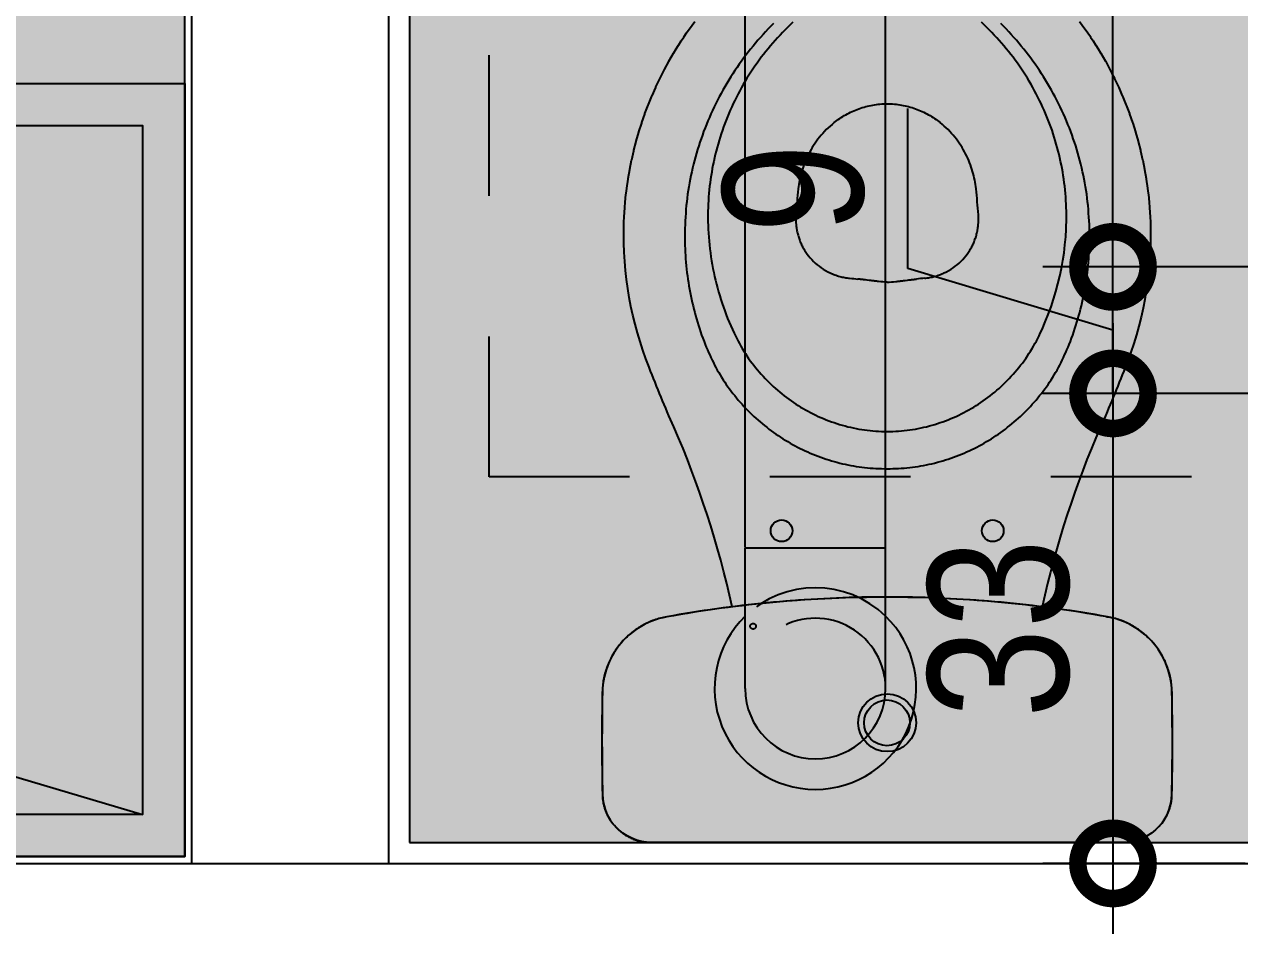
# Model space of a CAD drawing. Header units: metres. Extents: x -41 to 570, y -54 to 184.
# Drawn here: x -32.731 to -31.866, y -3.18 to -2.533 of the extents above; entities that cross this region are included whole.
import ezdxf

# ---------------------------------------------------------------- set-up
doc = ezdxf.new("R2010")
doc.units = ezdxf.units.M
for name, pattern in [('DASHEDX2', [1.5, 1, -0.5]), ('PUC$0$DASHEDX2', [1.5, 1, -0.5]), ('PUC$0$HIDDEN2', [0.1875, 0.125, -0.0625])]:
    doc.linetypes.add(name, pattern=pattern)
for name, color, linetype in [('1', 232, 'DASHEDX2'), ('ARQ-DIM', 2, 'Continuous'), ('PUC$0$ARQ-ALV ACAB', 4, 'Continuous'), ('PUC$0$ARQ-ALV OSSO', 5, 'Continuous'), ('PUC$0$ARQ-ENCH', 1, 'Continuous'), ('PUC$0$ARQ-HID', 7, 'Continuous'), ('PUC$0$ARQ-MOB', 7, 'Continuous'), ('PUC$0$ARQ-PRJ', 7, 'PUC$0$DASHEDX2')]:
    doc.layers.add(name, color=color, linetype=linetype)
doc.layers.add('PUC$0$ARQ-FORRO', color=9, linetype='Continuous', lineweight=5)
doc.styles.add('Adesa', font='ARIALN.TTF')
doc.dimstyles.new('ADESA 1-0050', dxfattribs={"dimtxt": 0.1, "dimasz": 0.1, "dimexe": 0.05, "dimexo": 0.05, "dimgap": 0.03, "dimtad": 1, "dimdec": 1, "dimlfac": 100, "dimzin": 12, "dimtxsty": 'Adesa', "dimblk": 'DOTSMALL', "dimcen": 1, "dimdle": 0.05, "dimclrd": 1, "dimclre": 1, "dimclrt": 256, "dimazin": 3, "dimtm": 1e-09, "dimtfac": 1, "dimtdec": 1, "dimtmove": 1, "dimatfit": 0, "dimldrblk": 'DOTSMALL', "dimfxl": 0.8, "dimtvp": 2, "dimtolj": 1, "dimtzin": 0, "dimarcsym": 0})

# ---------------------------------------------------------------- blocks, each defined once
blk = doc.blocks.new('PUC$0$ARQ-HID-BACIA CX')
blk.add_line((-0.00007, -0.175), (-0.00007, 0.175))
for points in [[(-0.01372, -0.19568), (-0.01423, -0.19605), (-0.01474, -0.19641), (-0.01526, -0.19677), (-0.01578, -0.19712), (-0.01631, -0.19746), (-0.01684, -0.19778), (-0.01739, -0.1981), (-0.01793, -0.19841), (-0.01849, -0.1987), (-0.01904, -0.19899), (-0.01961, -0.19927), (-0.02018, -0.19954), (-0.02075, -0.19979), (-0.02133, -0.20004), (-0.02191, -0.20027), (-0.02249, -0.2005), (-0.02308, -0.20072), (-0.02368, -0.20092), (-0.02427, -0.20111), (-0.02487, -0.2013), (-0.02548, -0.20147), (-0.02608, -0.20163), (-0.02669, -0.20178), (-0.02731, -0.20192), (-0.02792, -0.20205), (-0.02854, -0.20217), (-0.02916, -0.20227), (-0.02978, -0.20237), (-0.0304, -0.20246), (-0.03102, -0.20253), (-0.03165, -0.20259), (-0.03227, -0.20264), (-0.0329, -0.20268), (-0.03353, -0.2027), (-0.03415, -0.20273, -0.00878), (-0.10679, -0.20277), (-0.10794, -0.20271), (-0.10908, -0.20264), (-0.11022, -0.20256), (-0.11136, -0.20247), (-0.11249, -0.20236), (-0.11363, -0.20223), (-0.11476, -0.20207), (-0.11588, -0.20188), (-0.11701, -0.20166), (-0.11812, -0.20142), (-0.11924, -0.20116), (-0.12034, -0.20086), (-0.12144, -0.20055), (-0.12254, -0.20021), (-0.12362, -0.19986), (-0.1247, -0.19948), (-0.12577, -0.19908), (-0.12684, -0.19866), (-0.12789, -0.19822), (-0.12893, -0.19776), (-0.12997, -0.19727), (-0.13099, -0.19677), (-0.13201, -0.19624), (-0.13301, -0.19569), (-0.134, -0.19512), (-0.13498, -0.19453), (-0.13595, -0.19392), (-0.1369, -0.19329), (-0.13784, -0.19264), (-0.13877, -0.19197), (-0.13969, -0.19129), (-0.14058, -0.19058), (-0.14147, -0.18986), (-0.14234, -0.18912), (-0.14319, -0.18836), (-0.14403, -0.18758), (-0.14485, -0.18679), (-0.14566, -0.18598), (-0.14645, -0.18515), (-0.14722, -0.18431), (-0.14798, -0.18345), (-0.14872, -0.18257), (-0.14943, -0.18168), (-0.15013, -0.18078), (-0.15082, -0.17986), (-0.15148, -0.17893), (-0.15212, -0.17799), (-0.15275, -0.17703), (-0.15335, -0.17606), (-0.15393, -0.17508), (-0.1545, -0.17408), (-0.15504, -0.17308), (-0.15556, -0.17206), (-0.15607, -0.17103), (-0.15655, -0.17), (-0.15702, -0.16895), (-0.15746, -0.1679), (-0.15788, -0.16683), (-0.15827, -0.16576), (-0.15863, -0.16468), (-0.15897, -0.16359), (-0.15928, -0.16249), (-0.15957, -0.16138), (-0.15985, -0.16027), (-0.16011, -0.15916), (-0.16036, -0.15805), (-0.16061, -0.15693), (-0.16138, -0.15249), (-0.16215, -0.14805), (-0.1629, -0.1436), (-0.16363, -0.13915), (-0.16433, -0.1347), (-0.165, -0.13024), (-0.16565, -0.12578), (-0.16628, -0.12132), (-0.16689, -0.11685), (-0.16747, -0.11238), (-0.16803, -0.10791), (-0.16857, -0.10344), (-0.16909, -0.09896), (-0.16958, -0.09448), (-0.17005, -0.09), (-0.1705, -0.08551), (-0.17092, -0.08102), (-0.17132, -0.07653), (-0.1717, -0.07204), (-0.17206, -0.06755), (-0.17239, -0.06305), (-0.1727, -0.05856), (-0.17299, -0.05406), (-0.17325, -0.04956), (-0.17349, -0.04506), (-0.17371, -0.04055), (-0.17391, -0.03605), (-0.17408, -0.03155), (-0.17423, -0.02704), (-0.17436, -0.02254), (-0.17446, -0.01803), (-0.17453, -0.01352), (-0.17458, -0.00901), (-0.17462, -0.00451), (-0.17464, 0), (-0.17462, 0.00451), (-0.17458, 0.00901), (-0.17453, 0.01352), (-0.17446, 0.01803), (-0.17436, 0.02254), (-0.17423, 0.02704), (-0.17408, 0.03155), (-0.17391, 0.03605), (-0.17371, 0.04055), (-0.17349, 0.04506), (-0.17325, 0.04956), (-0.17299, 0.05406), (-0.1727, 0.05856), (-0.17239, 0.06305), (-0.17206, 0.06755), (-0.1717, 0.07204), (-0.17132, 0.07653), (-0.17092, 0.08102), (-0.1705, 0.08551), (-0.17005, 0.09), (-0.16958, 0.09448), (-0.16909, 0.09896), (-0.16857, 0.10344), (-0.16803, 0.10791), (-0.16747, 0.11238), (-0.16689, 0.11685), (-0.16628, 0.12132), (-0.16565, 0.12578), (-0.165, 0.13024), (-0.16433, 0.1347), (-0.16363, 0.13915), (-0.1629, 0.1436), (-0.16215, 0.14805), (-0.16138, 0.15249), (-0.16061, 0.15693), (-0.16036, 0.15805), (-0.16011, 0.15916), (-0.15985, 0.16027), (-0.15957, 0.16138), (-0.15928, 0.16249), (-0.15897, 0.16359), (-0.15863, 0.16468), (-0.15827, 0.16576), (-0.15788, 0.16683), (-0.15746, 0.1679), (-0.15702, 0.16895), (-0.15655, 0.17), (-0.15607, 0.17103), (-0.15556, 0.17206), (-0.15504, 0.17308), (-0.1545, 0.17408), (-0.15393, 0.17508), (-0.15335, 0.17606), (-0.15275, 0.17703), (-0.15212, 0.17799), (-0.15148, 0.17893), (-0.15082, 0.17986), (-0.15013, 0.18078), (-0.14943, 0.18168), (-0.14872, 0.18257), (-0.14798, 0.18345), (-0.14722, 0.18431), (-0.14645, 0.18515), (-0.14566, 0.18598), (-0.14485, 0.18679), (-0.14403, 0.18758), (-0.14319, 0.18836), (-0.14234, 0.18912), (-0.14147, 0.18986), (-0.14058, 0.19058), (-0.13969, 0.19129), (-0.13877, 0.19197), (-0.13784, 0.19264), (-0.1369, 0.19329), (-0.13595, 0.19392), (-0.13498, 0.19453), (-0.134, 0.19512), (-0.13301, 0.19569), (-0.13201, 0.19624), (-0.13099, 0.19677), (-0.12997, 0.19727), (-0.12893, 0.19776), (-0.12789, 0.19822), (-0.12684, 0.19866), (-0.12577, 0.19908), (-0.1247, 0.19948), (-0.12362, 0.19986), (-0.12254, 0.20021), (-0.12144, 0.20055), (-0.12034, 0.20086), (-0.11924, 0.20116), (-0.11812, 0.20142), (-0.11701, 0.20166), (-0.11588, 0.20188), (-0.11476, 0.20207), (-0.11363, 0.20223), (-0.11249, 0.20236), (-0.11136, 0.20247), (-0.11022, 0.20256), (-0.10908, 0.20264), (-0.10794, 0.20271), (-0.10679, 0.20277, -0.00878), (-0.03415, 0.20273), (-0.03353, 0.2027), (-0.0329, 0.20268), (-0.03227, 0.20264), (-0.03165, 0.20259), (-0.03102, 0.20253), (-0.0304, 0.20246), (-0.02978, 0.20237), (-0.02916, 0.20227), (-0.02854, 0.20217), (-0.02792, 0.20205), (-0.02731, 0.20192), (-0.02669, 0.20178), (-0.02608, 0.20163), (-0.02548, 0.20147), (-0.02487, 0.2013), (-0.02427, 0.20111), (-0.02368, 0.20092), (-0.02308, 0.20072), (-0.02249, 0.2005), (-0.02191, 0.20027), (-0.02133, 0.20004), (-0.02075, 0.19979), (-0.02018, 0.19954), (-0.01961, 0.19927), (-0.01904, 0.19899), (-0.01849, 0.1987), (-0.01793, 0.19841), (-0.01739, 0.1981), (-0.01684, 0.19778), (-0.01631, 0.19746), (-0.01578, 0.19712), (-0.01526, 0.19677), (-0.01474, 0.19641), (-0.01423, 0.19605), (-0.01372, 0.19568)], [(-0.01308, 0.195, 0.018828), (-0.0135, 0.19544)], [(-0.01328, -0.19509), (-0.01328, -0.1951), (-0.01328, -0.1951), (-0.01327, -0.19509), (-0.01324, -0.19506), (-0.01322, -0.19504), (-0.01316, -0.19498), (-0.01311, -0.19493), (-0.01299, -0.19482), (-0.01286, -0.1947), (-0.01279, -0.19463), (-0.01264, -0.19449), (-0.01247, -0.19434), (-0.01155, -0.19352, 0.212488), (-0.00007, -0.16772), (-0.00007, 0.16772, 0.212488), (-0.01155, 0.19352), (-0.01247, 0.19434), (-0.01264, 0.19449), (-0.01279, 0.19463), (-0.01286, 0.1947), (-0.01299, 0.19482), (-0.01311, 0.19493), (-0.01316, 0.19498), (-0.01322, 0.19504), (-0.01324, 0.19506), (-0.01327, 0.19509), (-0.01328, 0.1951), (-0.01328, 0.1951)], [(-0.01231, 0.1942, 0.002919), (-0.01155, 0.19353)], [(-0.16765, 0.1104), (-0.16776, 0.11042), (-0.17602, 0.11228), (-0.1842, 0.11422), (-0.19248, 0.1163), (-0.2008, 0.11849), (-0.20903, 0.12077), (-0.21715, 0.12313), (-0.22532, 0.12562), (-0.23351, 0.12822), (-0.24148, 0.13086), (-0.24931, 0.13356), (-0.25707, 0.13635), (-0.26479, 0.13922), (-0.27251, 0.14221), (-0.28026, 0.14532), (-0.28804, 0.14857), (-0.29584, 0.15194, 0.011149), (-0.33812, 0.16943), (-0.34416, 0.17175), (-0.35027, 0.17392), (-0.35642, 0.17593), (-0.36262, 0.17778), (-0.36886, 0.17948), (-0.37514, 0.18101), (-0.38146, 0.18239), (-0.38782, 0.1836), (-0.3942, 0.18465), (-0.40061, 0.18554), (-0.40704, 0.18627), (-0.4135, 0.18683), (-0.41997, 0.18723), (-0.42645, 0.18746), (-0.43294, 0.18753), (-0.43806, 0.18747), (-0.43843, 0.18746), (-0.44165, 0.18736), (-0.44488, 0.18723), (-0.44526, 0.18721), (-0.4517, 0.1868), (-0.45207, 0.18677), (-0.45528, 0.1865), (-0.4585, 0.18619), (-0.45888, 0.18615), (-0.46528, 0.1854), (-0.46566, 0.18535), (-0.47204, 0.18442), (-0.47243, 0.18436), (-0.47878, 0.18326), (-0.47915, 0.18319), (-0.48548, 0.18191), (-0.48586, 0.18183), (-0.49214, 0.18039), (-0.49251, 0.1803), (-0.49875, 0.17869), (-0.49913, 0.17858), (-0.50533, 0.1768), (-0.5057, 0.17669), (-0.51184, 0.17475), (-0.51221, 0.17462), (-0.5183, 0.17251), (-0.51866, 0.17238), (-0.5247, 0.1701), (-0.52506, 0.16996), (-0.53103, 0.16752), (-0.53138, 0.16737), (-0.5373, 0.16477), (-0.53764, 0.16461), (-0.54348, 0.16185), (-0.54381, 0.16169), (-0.54671, 0.16024), (-0.54959, 0.15876), (-0.54991, 0.15859), (-0.55561, 0.15552), (-0.55592, 0.15534), (-0.55874, 0.15374), (-0.56154, 0.15211), (-0.56185, 0.15192), (-0.56462, 0.15025), (-0.56738, 0.14854), (-0.56767, 0.14835), (-0.57041, 0.1466), (-0.57312, 0.14482), (-0.57341, 0.14462), (-0.5761, 0.1428), (-0.57876, 0.14094), (-0.57904, 0.14074), (-0.58168, 0.13884), (-0.58429, 0.13691)], [(-0.58429, -0.13691), (-0.58168, -0.13884), (-0.57904, -0.14074), (-0.57876, -0.14094), (-0.5761, -0.1428), (-0.57341, -0.14462), (-0.57312, -0.14482), (-0.57041, -0.1466), (-0.56767, -0.14835), (-0.56738, -0.14854), (-0.56462, -0.15025), (-0.56185, -0.15192), (-0.56154, -0.15211), (-0.55874, -0.15374), (-0.55592, -0.15534), (-0.55561, -0.15552), (-0.54991, -0.15859), (-0.54959, -0.15876), (-0.54671, -0.16024), (-0.54381, -0.16169), (-0.54348, -0.16185), (-0.53764, -0.16461), (-0.5373, -0.16477), (-0.53138, -0.16737), (-0.53103, -0.16752), (-0.52506, -0.16996), (-0.5247, -0.1701), (-0.51866, -0.17238), (-0.5183, -0.17251), (-0.51221, -0.17462), (-0.51184, -0.17475), (-0.5057, -0.17669), (-0.50533, -0.1768), (-0.49913, -0.17858), (-0.49875, -0.17869), (-0.49251, -0.1803), (-0.49214, -0.18039), (-0.48586, -0.18183), (-0.48548, -0.18191), (-0.47915, -0.18319), (-0.47878, -0.18326), (-0.47243, -0.18436), (-0.47204, -0.18442), (-0.46566, -0.18535), (-0.46528, -0.1854), (-0.45888, -0.18615), (-0.4585, -0.18619), (-0.45528, -0.1865), (-0.45207, -0.18677), (-0.4517, -0.1868), (-0.44526, -0.18721), (-0.44488, -0.18723), (-0.44165, -0.18736), (-0.43843, -0.18746), (-0.43806, -0.18747), (-0.43155, -0.18753), (-0.42506, -0.18742), (-0.41858, -0.18716), (-0.41211, -0.18672), (-0.40566, -0.18612), (-0.39923, -0.18536), (-0.39282, -0.18444), (-0.38645, -0.18335), (-0.3801, -0.18211), (-0.37379, -0.1807), (-0.36751, -0.17913), (-0.36128, -0.1774), (-0.35509, -0.17551), (-0.34895, -0.17347), (-0.34286, -0.17126), (-0.33812, -0.16942, 0.011149), (-0.29584, -0.15194), (-0.28804, -0.14857), (-0.28026, -0.14532), (-0.27251, -0.14221), (-0.26479, -0.13922), (-0.25707, -0.13635), (-0.24931, -0.13356), (-0.24148, -0.13086), (-0.23351, -0.12822), (-0.22532, -0.12562), (-0.21715, -0.12313), (-0.20903, -0.12077), (-0.2008, -0.11849), (-0.19248, -0.1163), (-0.1842, -0.11422), (-0.17602, -0.11228), (-0.16776, -0.11042), (-0.16765, -0.1104)], [(-0.5122, 0.03777), (-0.51097, 0.03926), (-0.50976, 0.04065), (-0.50852, 0.042), (-0.50724, 0.04331), (-0.50593, 0.04458), (-0.50459, 0.04581), (-0.50323, 0.047), (-0.50184, 0.04815), (-0.50042, 0.04926), (-0.49898, 0.05033), (-0.49753, 0.05135), (-0.49605, 0.05233), (-0.49455, 0.05328), (-0.49304, 0.05417), (-0.49152, 0.05503), (-0.48999, 0.05584), (-0.48844, 0.05661), (-0.48689, 0.05734), (-0.48534, 0.05802), (-0.48377, 0.05866), (-0.48221, 0.05926), (-0.48064, 0.05982), (-0.47908, 0.06034), (-0.47751, 0.06082), (-0.47595, 0.06126), (-0.47439, 0.06166), (-0.47283, 0.06202), (-0.47128, 0.06234), (-0.46974, 0.06262), (-0.4682, 0.06287), (-0.46667, 0.06309), (-0.46513, 0.06327, -0.008966), (-0.44664, 0.06489, -0.016113), (-0.44358, 0.06501), (-0.4426, 0.065), (-0.44175, 0.06498), (-0.44091, 0.06494), (-0.44008, 0.06488), (-0.43925, 0.06481), (-0.43843, 0.06472), (-0.43762, 0.06461), (-0.43681, 0.06449), (-0.43601, 0.06436), (-0.43521, 0.06421), (-0.43441, 0.06404), (-0.43363, 0.06386), (-0.43284, 0.06367), (-0.43207, 0.06346), (-0.43129, 0.06323), (-0.43052, 0.063), (-0.42976, 0.06274), (-0.429, 0.06247), (-0.42824, 0.06219), (-0.42749, 0.06189), (-0.42674, 0.06157), (-0.426, 0.06124), (-0.42525, 0.0609), (-0.42452, 0.06054), (-0.42378, 0.06016), (-0.42305, 0.05976), (-0.42232, 0.05935), (-0.42159, 0.05892), (-0.42087, 0.05847), (-0.42015, 0.058), (-0.41943, 0.05751), (-0.4187, 0.057), (-0.41736, 0.05598), (-0.41604, 0.0549), (-0.41475, 0.05374), (-0.4135, 0.05252), (-0.41228, 0.05123), (-0.41111, 0.04987), (-0.40999, 0.04845), (-0.40892, 0.04698), (-0.40791, 0.04545), (-0.40696, 0.04387), (-0.40608, 0.04225), (-0.40527, 0.04059), (-0.40489, 0.03975), (-0.40453, 0.0389), (-0.40419, 0.03804), (-0.40387, 0.03718), (-0.40357, 0.03631), (-0.40328, 0.03544), (-0.40302, 0.03457), (-0.40277, 0.0337), (-0.40254, 0.03282), (-0.40234, 0.03195), (-0.40215, 0.03107), (-0.40198, 0.0302), (-0.40183, 0.02933), (-0.4017, 0.02846), (-0.40159, 0.0276), (-0.40149, 0.02671, -0.000598), (-0.40092, 0.02094)], [(-0.39861, 0, 0.006359), (-0.39916, 0.00607), (-0.39919, 0.00636), (-0.39922, 0.00664), (-0.39928, 0.00718), (-0.39931, 0.00746), (-0.39934, 0.00773), (-0.39941, 0.00829), (-0.39944, 0.00857), (-0.3995, 0.00912), (-0.39954, 0.0094), (-0.3996, 0.00997), (-0.39964, 0.01025), (-0.39971, 0.01083), (-0.39982, 0.01169), (-0.39989, 0.01228), (-0.39997, 0.01288), (-0.40016, 0.01436), (-0.40028, 0.01536), (-0.40035, 0.01588), (-0.40041, 0.01639), (-0.40047, 0.01691), (-0.40053, 0.0174), (-0.40059, 0.01789), (-0.40065, 0.01839), (-0.4007, 0.01889), (-0.40076, 0.01939), (-0.40081, 0.0199), (-0.40087, 0.02042), (-0.40092, 0.02094)], [(-0.39861, 0, -0.006359), (-0.39916, -0.00607), (-0.39919, -0.00636), (-0.39922, -0.00664), (-0.39928, -0.00718), (-0.39931, -0.00746), (-0.39934, -0.00773), (-0.39941, -0.00829), (-0.39944, -0.00857), (-0.3995, -0.00912), (-0.39954, -0.0094), (-0.3996, -0.00997), (-0.39964, -0.01025), (-0.39971, -0.01083), (-0.39982, -0.01169), (-0.39989, -0.01228), (-0.39997, -0.01288), (-0.40016, -0.01436), (-0.40028, -0.01536), (-0.40035, -0.01588), (-0.40041, -0.01639), (-0.40047, -0.01691), (-0.40053, -0.0174), (-0.40059, -0.01789), (-0.40065, -0.01839), (-0.4007, -0.01889), (-0.40076, -0.01939), (-0.40081, -0.0199), (-0.40087, -0.02042), (-0.40092, -0.02094)], [(-0.40149, -0.02671, 0.000598), (-0.40092, -0.02094)], [(-0.40149, -0.02671), (-0.40159, -0.0276), (-0.4017, -0.02846), (-0.40183, -0.02933), (-0.40198, -0.0302), (-0.40215, -0.03107), (-0.40234, -0.03195), (-0.40254, -0.03282), (-0.40277, -0.0337), (-0.40302, -0.03457), (-0.40328, -0.03544), (-0.40357, -0.03631), (-0.40387, -0.03718), (-0.40419, -0.03804), (-0.40453, -0.0389), (-0.40489, -0.03975), (-0.40527, -0.04059), (-0.40608, -0.04225), (-0.40696, -0.04387), (-0.40791, -0.04545), (-0.40892, -0.04698), (-0.40999, -0.04845), (-0.41111, -0.04987), (-0.41228, -0.05123), (-0.4135, -0.05252), (-0.41475, -0.05374), (-0.41604, -0.0549), (-0.41736, -0.05598), (-0.4187, -0.057), (-0.41943, -0.05751), (-0.42015, -0.058), (-0.42087, -0.05847), (-0.42159, -0.05892), (-0.42232, -0.05935), (-0.42305, -0.05976), (-0.42378, -0.06016), (-0.42452, -0.06054), (-0.42525, -0.0609), (-0.426, -0.06124), (-0.42674, -0.06157), (-0.42749, -0.06189), (-0.42824, -0.06219), (-0.429, -0.06247), (-0.42976, -0.06274), (-0.43052, -0.063), (-0.43129, -0.06323), (-0.43207, -0.06346), (-0.43284, -0.06367), (-0.43363, -0.06386), (-0.43441, -0.06404), (-0.43521, -0.06421), (-0.43601, -0.06436), (-0.43681, -0.06449), (-0.43762, -0.06461), (-0.43843, -0.06472), (-0.43925, -0.06481), (-0.44008, -0.06488), (-0.44091, -0.06494), (-0.44175, -0.06498), (-0.4426, -0.065), (-0.44358, -0.06501, -0.016113), (-0.44664, -0.06489, -0.008966), (-0.46513, -0.06327), (-0.46667, -0.06309), (-0.4682, -0.06287), (-0.46974, -0.06262), (-0.47128, -0.06234), (-0.47283, -0.06202), (-0.47439, -0.06166), (-0.47595, -0.06126), (-0.47751, -0.06082), (-0.47908, -0.06034), (-0.48064, -0.05982), (-0.48221, -0.05926), (-0.48377, -0.05866), (-0.48534, -0.05802), (-0.48689, -0.05734), (-0.48844, -0.05661), (-0.48999, -0.05584), (-0.49152, -0.05503), (-0.49304, -0.05417), (-0.49455, -0.05328), (-0.49605, -0.05233), (-0.49753, -0.05135), (-0.49898, -0.05033), (-0.50042, -0.04926), (-0.50184, -0.04815), (-0.50323, -0.047), (-0.50459, -0.04581), (-0.50593, -0.04458), (-0.50724, -0.04331), (-0.50852, -0.042), (-0.50976, -0.04065), (-0.51097, -0.03926), (-0.5122, -0.03777)], [(-0.01361, -0.19549, 0.018828), (-0.01319, -0.19505)]]:
    blk.add_lwpolyline(points, format="xyb")
at = {"ltscale": 0.000466036}
blk.add_lwpolyline([(-0.01328, -0.1951), (-0.01334, -0.19517, -0.017665), (-0.01364, -0.19551, -0.039631), (-0.01377, -0.19562, -0.158216), (-0.03415, -0.20265, -0.008778), (-0.10679, -0.2027), (-0.10952, -0.20259), (-0.11224, -0.20234), (-0.11494, -0.20196), (-0.11763, -0.20144), (-0.12028, -0.2008), (-0.1229, -0.20002), (-0.12547, -0.19912), (-0.128, -0.19809), (-0.13048, -0.19694), (-0.13289, -0.19567), (-0.13524, -0.19428), (-0.13752, -0.19278), (-0.13972, -0.19116), (-0.14184, -0.18945), (-0.14388, -0.18763), (-0.14582, -0.18571), (-0.14766, -0.1837), (-0.14941, -0.1816), (-0.15105, -0.17942), (-0.15258, -0.17716), (-0.15399, -0.17483), (-0.1553, -0.17243), (-0.15648, -0.16997), (-0.15754, -0.16746), (-0.15848, -0.1649), (-0.15929, -0.1623), (-0.15997, -0.15966), (-0.16053, -0.15692, -0.044623), (-0.17457, 0, -0.044623), (-0.16053, 0.15692), (-0.15997, 0.15966), (-0.15929, 0.1623), (-0.15848, 0.1649), (-0.15754, 0.16746), (-0.15648, 0.16997), (-0.1553, 0.17243), (-0.15399, 0.17483), (-0.15258, 0.17716), (-0.15105, 0.17942), (-0.14941, 0.1816), (-0.14766, 0.1837), (-0.14582, 0.18571), (-0.14388, 0.18763), (-0.14184, 0.18945), (-0.13972, 0.19116), (-0.13752, 0.19278), (-0.13524, 0.19428), (-0.13289, 0.19567), (-0.13048, 0.19694), (-0.128, 0.19809), (-0.12547, 0.19912), (-0.1229, 0.20002), (-0.12028, 0.2008), (-0.11763, 0.20144), (-0.11494, 0.20196), (-0.11224, 0.20234), (-0.10952, 0.20259), (-0.10679, 0.2027, -0.008778), (-0.03416, 0.20265, -0.158216), (-0.01377, 0.19562, -0.039631), (-0.01364, 0.19551, -0.017665), (-0.01334, 0.19517), (-0.01328, 0.1951)], format="xyb", dxfattribs=at)
at = {"ltscale": 0.00311}
for points in [[(-0.10678, 0.20206), (-0.10679, 0.2027)], [(-0.10678, -0.20206), (-0.10679, -0.2027)]]:
    blk.add_lwpolyline(points, dxfattribs=at)
at = {"ltscale": 0.00156}
blk.add_lwpolyline([(-0.0131, 0.19508), (-0.01335, 0.19529)], dxfattribs=at)
for points in [[(-0.01328, 0.1951), (-0.01328, 0.19509)], [(-0.01147, 0.19363), (-0.01087, 0.19305), (-0.01027, 0.19247), (-0.00968, 0.19189), (-0.00911, 0.19128), (-0.00855, 0.19066), (-0.00801, 0.19003), (-0.00749, 0.18938), (-0.00698, 0.18872), (-0.00649, 0.18805), (-0.00601, 0.18737), (-0.00555, 0.18668), (-0.0051, 0.18597), (-0.00468, 0.18526), (-0.00427, 0.18453), (-0.00388, 0.1838), (-0.0035, 0.18305), (-0.00314, 0.1823), (-0.00281, 0.18154), (-0.00249, 0.18077), (-0.00218, 0.18), (-0.0019, 0.17921), (-0.00164, 0.17842), (-0.00139, 0.17763), (-0.00116, 0.17683), (-0.00096, 0.17602), (-0.00077, 0.17521), (-0.0006, 0.1744), (-0.00045, 0.17358), (-0.00032, 0.17275), (-0.00021, 0.17193), (-0.00012, 0.1711), (-0.00006, 0.17027), (-0.00002, 0.16944), (0.00001, 0.16861), (0.00003, 0.16778)], [(0, 0.16772), (0, -0.16772)], [(-0.58268, 0.0808), (-0.58078, 0.08273), (-0.57884, 0.08463), (-0.57687, 0.0865), (-0.57488, 0.08834), (-0.57286, 0.09016), (-0.57083, 0.09195), (-0.56876, 0.09372), (-0.56668, 0.09546), (-0.56458, 0.09717), (-0.56246, 0.09886), (-0.56031, 0.10052), (-0.55814, 0.10216), (-0.55596, 0.10377), (-0.55375, 0.10534), (-0.55152, 0.10689), (-0.54928, 0.10842), (-0.54701, 0.10991), (-0.54472, 0.11137), (-0.54242, 0.1128), (-0.5401, 0.11421), (-0.53775, 0.11558), (-0.5354, 0.11692), (-0.53302, 0.11824), (-0.53063, 0.11952), (-0.52822, 0.12077), (-0.5258, 0.122), (-0.52336, 0.12319), (-0.52091, 0.12435), (-0.51844, 0.12547), (-0.51596, 0.12657), (-0.51346, 0.12763), (-0.51095, 0.12867), (-0.50843, 0.12967), (-0.50589, 0.13064), (-0.50334, 0.13157), (-0.50078, 0.13247), (-0.49821, 0.13334), (-0.49563, 0.13418), (-0.49304, 0.13498), (-0.49043, 0.13575), (-0.48782, 0.13649), (-0.4852, 0.13719), (-0.48257, 0.13786), (-0.47993, 0.13849), (-0.47728, 0.1391), (-0.47463, 0.13967), (-0.47197, 0.14021), (-0.4693, 0.14071), (-0.46663, 0.14119), (-0.46395, 0.14162), (-0.46126, 0.14202), (-0.45857, 0.14238), (-0.45588, 0.1427), (-0.45318, 0.14297), (-0.45047, 0.14321), (-0.44777, 0.14341), (-0.44506, 0.14359), (-0.44235, 0.14375), (-0.43964, 0.14389), (-0.43693, 0.14403), (-0.43451, 0.14406), (-0.4321, 0.14408), (-0.42969, 0.14408), (-0.42728, 0.14405), (-0.42487, 0.14399), (-0.42246, 0.1439), (-0.42005, 0.14378), (-0.41764, 0.14364), (-0.41523, 0.14347), (-0.41283, 0.14327), (-0.41042, 0.14304), (-0.40803, 0.14279), (-0.40563, 0.14251), (-0.40324, 0.1422), (-0.40085, 0.14186), (-0.39846, 0.1415), (-0.39608, 0.14111), (-0.3937, 0.14069), (-0.39133, 0.14025), (-0.38897, 0.13978), (-0.38661, 0.13928), (-0.38425, 0.13876), (-0.3819, 0.13821), (-0.37956, 0.13763), (-0.37722, 0.13702), (-0.37489, 0.13639), (-0.37257, 0.13573), (-0.37026, 0.13505), (-0.36795, 0.13434), (-0.36565, 0.13361), (-0.36336, 0.13284), (-0.36109, 0.13205), (-0.35882, 0.13123), (-0.35656, 0.13038), (-0.3543, 0.12953), (-0.35246, 0.12874), (-0.35062, 0.12794), (-0.34878, 0.12713), (-0.34695, 0.12631), (-0.34512, 0.12547), (-0.34331, 0.12462), (-0.34151, 0.12374), (-0.33972, 0.12283), (-0.33794, 0.12189), (-0.33619, 0.12092), (-0.33445, 0.11992), (-0.33272, 0.11889), (-0.33102, 0.11783), (-0.32933, 0.11675), (-0.32765, 0.11564), (-0.32599, 0.11451), (-0.32435, 0.11335), (-0.32273, 0.11217), (-0.32112, 0.11097), (-0.31952, 0.10975), (-0.31795, 0.10851), (-0.31639, 0.10724), (-0.31485, 0.10595), (-0.31333, 0.10464), (-0.31183, 0.10331), (-0.31035, 0.10196), (-0.30888, 0.10058), (-0.30744, 0.09918), (-0.30602, 0.09777), (-0.30462, 0.09633), (-0.30324, 0.09487), (-0.30188, 0.09339), (-0.30055, 0.09189), (-0.29923, 0.09038), (-0.29794, 0.08884), (-0.29667, 0.08729), (-0.29542, 0.08572), (-0.29419, 0.08413), (-0.29299, 0.08252), (-0.29181, 0.08089), (-0.29065, 0.07925), (-0.28952, 0.07759), (-0.28841, 0.07592), (-0.28733, 0.07423), (-0.28627, 0.07252), (-0.28523, 0.0708), (-0.28423, 0.06907), (-0.28324, 0.06732), (-0.28228, 0.06555), (-0.28135, 0.06378), (-0.28044, 0.06199), (-0.27956, 0.06018), (-0.2787, 0.05837), (-0.27787, 0.05654), (-0.27707, 0.0547), (-0.27629, 0.05285), (-0.27554, 0.05098), (-0.27482, 0.04911), (-0.27413, 0.04723), (-0.27346, 0.04533), (-0.27282, 0.04343), (-0.27221, 0.04152), (-0.27163, 0.0396), (-0.27107, 0.03767), (-0.27054, 0.03573), (-0.27003, 0.03379), (-0.26955, 0.03184), (-0.2691, 0.02988), (-0.26868, 0.02792), (-0.26828, 0.02595), (-0.26792, 0.02398), (-0.26759, 0.02199), (-0.26729, 0.02001), (-0.26702, 0.01802), (-0.2668, 0.01603), (-0.2666, 0.01403), (-0.26644, 0.01203), (-0.2663, 0.01003), (-0.26619, 0.00802), (-0.26609, 0.00602), (-0.26601, 0.00401), (-0.26593, 0.00201), (-0.26586, 0), (-0.26593, -0.00201), (-0.26601, -0.00401), (-0.26609, -0.00602), (-0.26619, -0.00802), (-0.2663, -0.01003), (-0.26644, -0.01203), (-0.2666, -0.01403), (-0.2668, -0.01603), (-0.26702, -0.01802), (-0.26729, -0.02001), (-0.26759, -0.02199), (-0.26792, -0.02398), (-0.26828, -0.02595), (-0.26868, -0.02792), (-0.2691, -0.02988), (-0.26955, -0.03184), (-0.27003, -0.03379), (-0.27054, -0.03573), (-0.27107, -0.03767), (-0.27163, -0.0396), (-0.27221, -0.04152), (-0.27282, -0.04343), (-0.27346, -0.04533), (-0.27413, -0.04723), (-0.27482, -0.04911), (-0.27554, -0.05098), (-0.27629, -0.05285), (-0.27707, -0.0547), (-0.27787, -0.05654), (-0.2787, -0.05837), (-0.27956, -0.06018), (-0.28044, -0.06199), (-0.28135, -0.06378), (-0.28228, -0.06555), (-0.28324, -0.06732), (-0.28423, -0.06907), (-0.28523, -0.0708), (-0.28627, -0.07252), (-0.28733, -0.07423), (-0.28841, -0.07592), (-0.28952, -0.07759), (-0.29065, -0.07925), (-0.29181, -0.08089), (-0.29299, -0.08252), (-0.29419, -0.08413), (-0.29542, -0.08572), (-0.29667, -0.08729), (-0.29794, -0.08884), (-0.29923, -0.09038), (-0.30055, -0.09189), (-0.30188, -0.09339), (-0.30324, -0.09487), (-0.30462, -0.09633), (-0.30602, -0.09777), (-0.30744, -0.09918), (-0.30888, -0.10058), (-0.31035, -0.10196), (-0.31183, -0.10331), (-0.31333, -0.10464), (-0.31485, -0.10595), (-0.31639, -0.10724), (-0.31795, -0.10851), (-0.31952, -0.10975), (-0.32112, -0.11097), (-0.32273, -0.11217), (-0.32435, -0.11335), (-0.32599, -0.11451), (-0.32765, -0.11564), (-0.32933, -0.11675), (-0.33102, -0.11783), (-0.33272, -0.11889), (-0.33445, -0.11992), (-0.33619, -0.12092), (-0.33794, -0.12189), (-0.33972, -0.12283), (-0.34151, -0.12374), (-0.34331, -0.12462), (-0.34512, -0.12547), (-0.34695, -0.12631), (-0.34878, -0.12713), (-0.35062, -0.12794), (-0.35246, -0.12874), (-0.3543, -0.12953), (-0.35656, -0.13038), (-0.35882, -0.13123), (-0.36109, -0.13205), (-0.36336, -0.13284), (-0.36565, -0.13361), (-0.36795, -0.13434), (-0.37026, -0.13505), (-0.37257, -0.13573), (-0.37489, -0.13639), (-0.37722, -0.13702), (-0.37956, -0.13763), (-0.3819, -0.13821), (-0.38425, -0.13876), (-0.38661, -0.13928), (-0.38897, -0.13978), (-0.39133, -0.14025), (-0.3937, -0.14069), (-0.39608, -0.14111), (-0.39846, -0.1415), (-0.40085, -0.14186), (-0.40324, -0.1422), (-0.40563, -0.14251), (-0.40803, -0.14279), (-0.41042, -0.14304), (-0.41283, -0.14327), (-0.41523, -0.14347), (-0.41764, -0.14364), (-0.42005, -0.14378), (-0.42246, -0.1439), (-0.42487, -0.14399), (-0.42728, -0.14405), (-0.42969, -0.14408), (-0.4321, -0.14408), (-0.43451, -0.14406), (-0.43693, -0.14403), (-0.43964, -0.14389), (-0.44235, -0.14375), (-0.44506, -0.14359), (-0.44777, -0.14341), (-0.45047, -0.14321), (-0.45318, -0.14297), (-0.45588, -0.1427), (-0.45857, -0.14238), (-0.46126, -0.14202), (-0.46395, -0.14162), (-0.46663, -0.14119), (-0.4693, -0.14071), (-0.47197, -0.14021), (-0.47463, -0.13967), (-0.47728, -0.1391), (-0.47993, -0.13849), (-0.48257, -0.13786), (-0.4852, -0.13719), (-0.48782, -0.13649), (-0.49043, -0.13575), (-0.49304, -0.13498), (-0.49563, -0.13418), (-0.49821, -0.13334), (-0.50078, -0.13247), (-0.50334, -0.13157), (-0.50589, -0.13064), (-0.50843, -0.12967), (-0.51095, -0.12867), (-0.51346, -0.12763), (-0.51596, -0.12657), (-0.51844, -0.12547), (-0.52091, -0.12435), (-0.52336, -0.12319), (-0.5258, -0.122), (-0.52822, -0.12077), (-0.53063, -0.11952), (-0.53302, -0.11824), (-0.5354, -0.11692), (-0.53775, -0.11558), (-0.5401, -0.11421), (-0.54242, -0.1128), (-0.54472, -0.11137), (-0.54701, -0.10991), (-0.54928, -0.10842), (-0.55152, -0.10689), (-0.55375, -0.10534), (-0.55596, -0.10377), (-0.55814, -0.10216), (-0.56031, -0.10052), (-0.56246, -0.09886), (-0.56458, -0.09717), (-0.56668, -0.09546), (-0.56876, -0.09372), (-0.57083, -0.09195), (-0.57286, -0.09016), (-0.57488, -0.08834), (-0.57687, -0.0865), (-0.57884, -0.08463), (-0.58078, -0.08273), (-0.58268, -0.0808)], [(-0.58359, 0.06705), (-0.58182, 0.06894), (-0.58003, 0.07081), (-0.57821, 0.07265), (-0.57637, 0.07446), (-0.5745, 0.07625), (-0.57261, 0.07801), (-0.5707, 0.07975), (-0.56876, 0.08146), (-0.5668, 0.08314), (-0.56482, 0.0848), (-0.56282, 0.08642), (-0.56079, 0.08802), (-0.55875, 0.0896), (-0.55668, 0.09114), (-0.55459, 0.09265), (-0.55248, 0.09414), (-0.55035, 0.09559), (-0.5482, 0.09702), (-0.54604, 0.09841), (-0.54385, 0.09978), (-0.54165, 0.10112), (-0.53943, 0.10242), (-0.53719, 0.10369), (-0.53493, 0.10493), (-0.53266, 0.10615), (-0.53038, 0.10732), (-0.52808, 0.10847), (-0.52576, 0.10959), (-0.52343, 0.11067), (-0.52108, 0.11172), (-0.51872, 0.11274), (-0.51635, 0.11372), (-0.51397, 0.11467), (-0.51157, 0.11559), (-0.50917, 0.11648), (-0.50675, 0.11733), (-0.50432, 0.11815), (-0.50188, 0.11893), (-0.49943, 0.11968), (-0.49697, 0.1204), (-0.49451, 0.12109), (-0.49203, 0.12174), (-0.48955, 0.12235), (-0.48706, 0.12293), (-0.48456, 0.12348), (-0.48206, 0.12399), (-0.47955, 0.12447), (-0.47704, 0.12492), (-0.47452, 0.12533), (-0.472, 0.12571), (-0.46947, 0.12605), (-0.46694, 0.12636), (-0.46441, 0.12663), (-0.46187, 0.12687), (-0.45934, 0.12707), (-0.4568, 0.12725), (-0.45426, 0.12738), (-0.45172, 0.12749), (-0.44918, 0.12756), (-0.44664, 0.12759), (-0.44411, 0.12759), (-0.44157, 0.12756), (-0.43904, 0.12749), (-0.4365, 0.12739), (-0.43356, 0.12724), (-0.43075, 0.12704), (-0.42795, 0.12681), (-0.42515, 0.12654), (-0.42234, 0.12622), (-0.41954, 0.12586), (-0.41675, 0.12546), (-0.41396, 0.12502), (-0.41117, 0.12454), (-0.40838, 0.12402), (-0.40561, 0.12346), (-0.40283, 0.12285), (-0.40007, 0.12221), (-0.39731, 0.12152), (-0.39456, 0.1208), (-0.39182, 0.12003), (-0.38908, 0.11922), (-0.38636, 0.11838), (-0.38364, 0.11749), (-0.38094, 0.11656), (-0.37824, 0.1156), (-0.37556, 0.11459), (-0.37289, 0.11354), (-0.37023, 0.11246), (-0.36759, 0.11133), (-0.36496, 0.11017), (-0.36234, 0.10897), (-0.36048, 0.10807), (-0.35863, 0.10713), (-0.3568, 0.10617), (-0.35499, 0.10518), (-0.35319, 0.10416), (-0.35142, 0.10311), (-0.34966, 0.10203), (-0.34792, 0.10092), (-0.34621, 0.09978), (-0.34451, 0.09862), (-0.34284, 0.09743), (-0.34118, 0.09621), (-0.33955, 0.09496), (-0.33794, 0.09369), (-0.33635, 0.09239), (-0.33479, 0.09107), (-0.33324, 0.08972), (-0.33173, 0.08834), (-0.33023, 0.08694), (-0.32876, 0.08552), (-0.32732, 0.08408), (-0.32589, 0.08261), (-0.3245, 0.08112), (-0.32313, 0.0796), (-0.32179, 0.07807), (-0.32047, 0.07651), (-0.31918, 0.07493), (-0.31792, 0.07333), (-0.31668, 0.07172), (-0.31547, 0.07008), (-0.31429, 0.06842), (-0.31314, 0.06674), (-0.31201, 0.06505), (-0.31092, 0.06334), (-0.30985, 0.06161), (-0.30881, 0.05986), (-0.3078, 0.0581), (-0.30683, 0.05632), (-0.30588, 0.05453), (-0.30496, 0.05272), (-0.30407, 0.05089), (-0.30322, 0.04906), (-0.30239, 0.0472), (-0.3016, 0.04534), (-0.30083, 0.04346), (-0.3001, 0.04157), (-0.2994, 0.03967), (-0.29874, 0.03776), (-0.2981, 0.03583), (-0.2975, 0.0339), (-0.29693, 0.03196), (-0.2964, 0.03001), (-0.29589, 0.02805), (-0.29542, 0.02608), (-0.29499, 0.0241), (-0.29459, 0.02212), (-0.29422, 0.02013), (-0.29389, 0.01813), (-0.29359, 0.01613), (-0.29332, 0.01413), (-0.29309, 0.01212), (-0.2929, 0.0101), (-0.29274, 0.00808), (-0.29261, 0.00607), (-0.29252, 0.00404), (-0.29247, 0.00202), (-0.29245, 0), (-0.29247, -0.00202), (-0.29252, -0.00404), (-0.29261, -0.00607), (-0.29274, -0.00808), (-0.2929, -0.0101), (-0.29309, -0.01212), (-0.29332, -0.01413), (-0.29359, -0.01613), (-0.29389, -0.01813), (-0.29422, -0.02013), (-0.29459, -0.02212), (-0.29499, -0.0241), (-0.29542, -0.02608), (-0.29589, -0.02805), (-0.2964, -0.03001), (-0.29693, -0.03196), (-0.2975, -0.0339), (-0.2981, -0.03583), (-0.29874, -0.03776), (-0.2994, -0.03967), (-0.3001, -0.04157), (-0.30083, -0.04346), (-0.3016, -0.04534), (-0.30239, -0.0472), (-0.30322, -0.04906), (-0.30407, -0.05089), (-0.30496, -0.05272), (-0.30588, -0.05453), (-0.30683, -0.05632), (-0.3078, -0.0581), (-0.30881, -0.05986), (-0.30985, -0.06161), (-0.31092, -0.06334), (-0.31201, -0.06505), (-0.31314, -0.06674), (-0.31429, -0.06842), (-0.31547, -0.07008), (-0.31668, -0.07172), (-0.31792, -0.07333), (-0.31918, -0.07493), (-0.32047, -0.07651), (-0.32179, -0.07807), (-0.32313, -0.0796), (-0.3245, -0.08112), (-0.32589, -0.08261), (-0.32732, -0.08408), (-0.32876, -0.08552), (-0.33023, -0.08694), (-0.33173, -0.08834), (-0.33324, -0.08972), (-0.33479, -0.09107), (-0.33635, -0.09239), (-0.33794, -0.09369), (-0.33955, -0.09496), (-0.34118, -0.09621), (-0.34284, -0.09743), (-0.34451, -0.09862), (-0.34621, -0.09978), (-0.34792, -0.10092), (-0.34966, -0.10203), (-0.35142, -0.10311), (-0.35319, -0.10416), (-0.35499, -0.10518), (-0.3568, -0.10617), (-0.35863, -0.10713), (-0.36048, -0.10807), (-0.36234, -0.10897), (-0.36513, -0.11024), (-0.3704, -0.11253), (-0.37573, -0.11465), (-0.3811, -0.11662), (-0.38652, -0.11843), (-0.39198, -0.12008), (-0.39747, -0.12156), (-0.40299, -0.12289), (-0.40854, -0.12405), (-0.4141, -0.12505), (-0.41969, -0.12588), (-0.42529, -0.12655), (-0.43089, -0.12705), (-0.4365, -0.12739), (-0.43904, -0.12749), (-0.44157, -0.12756), (-0.44411, -0.12759), (-0.44664, -0.12759), (-0.44918, -0.12756), (-0.45172, -0.12749), (-0.45426, -0.12738), (-0.4568, -0.12725), (-0.45934, -0.12707), (-0.46187, -0.12687), (-0.46441, -0.12663), (-0.46694, -0.12636), (-0.46947, -0.12605), (-0.472, -0.12571), (-0.47452, -0.12533), (-0.47704, -0.12492), (-0.47955, -0.12447), (-0.48206, -0.12399), (-0.48456, -0.12348), (-0.48706, -0.12293), (-0.48955, -0.12235), (-0.49203, -0.12174), (-0.49451, -0.12109), (-0.49697, -0.1204), (-0.49943, -0.11968), (-0.50188, -0.11893), (-0.50432, -0.11815), (-0.50675, -0.11733), (-0.50917, -0.11648), (-0.51157, -0.11559), (-0.51397, -0.11467), (-0.51635, -0.11372), (-0.51872, -0.11274), (-0.52108, -0.11172), (-0.52343, -0.11067), (-0.52576, -0.10959), (-0.52808, -0.10847), (-0.53038, -0.10732), (-0.53266, -0.10615), (-0.53493, -0.10493), (-0.53719, -0.10369), (-0.53943, -0.10242), (-0.54165, -0.10112), (-0.54385, -0.09978), (-0.54604, -0.09841), (-0.5482, -0.09702), (-0.55035, -0.09559), (-0.55248, -0.09414), (-0.55459, -0.09265), (-0.55668, -0.09114), (-0.55875, -0.0896), (-0.56079, -0.08802), (-0.56282, -0.08642), (-0.56482, -0.0848), (-0.5668, -0.08314), (-0.56876, -0.08146), (-0.5707, -0.07975), (-0.57261, -0.07801), (-0.5745, -0.07625), (-0.57637, -0.07446), (-0.57821, -0.07265), (-0.58003, -0.07081), (-0.58182, -0.06894), (-0.58359, -0.06705)], [(-0.5122, 0.03778), (-0.51298, 0.03678), (-0.51373, 0.03579), (-0.51446, 0.03478), (-0.51517, 0.03375), (-0.51587, 0.0327), (-0.51654, 0.03164), (-0.5172, 0.03055), (-0.51784, 0.02946), (-0.51845, 0.02834), (-0.51905, 0.02721), (-0.51962, 0.02606), (-0.52017, 0.02491), (-0.52069, 0.02373), (-0.52119, 0.02255), (-0.52167, 0.02135), (-0.52211, 0.02015), (-0.52254, 0.01893), (-0.52293, 0.01771), (-0.5233, 0.01647), (-0.52365, 0.01523), (-0.52396, 0.01399), (-0.52425, 0.01274), (-0.52452, 0.01148), (-0.52475, 0.01022), (-0.52496, 0.00895), (-0.52514, 0.00769), (-0.52529, 0.00642), (-0.52541, 0.00515), (-0.52551, 0.00387), (-0.52558, 0.0026), (-0.52562, 0.00132), (-0.52564, 0), (-0.52562, -0.00132), (-0.52558, -0.0026), (-0.52551, -0.00387), (-0.52541, -0.00515), (-0.52529, -0.00642), (-0.52514, -0.00769), (-0.52496, -0.00895), (-0.52475, -0.01022), (-0.52452, -0.01148), (-0.52425, -0.01274), (-0.52396, -0.01399), (-0.52365, -0.01523), (-0.5233, -0.01647), (-0.52293, -0.01771), (-0.52254, -0.01893), (-0.52211, -0.02015), (-0.52167, -0.02135), (-0.52119, -0.02255), (-0.52069, -0.02373), (-0.52017, -0.02491), (-0.51962, -0.02606), (-0.51905, -0.02721), (-0.51845, -0.02834), (-0.51784, -0.02946), (-0.5172, -0.03055), (-0.51654, -0.03164), (-0.51587, -0.0327), (-0.51517, -0.03375), (-0.51446, -0.03478), (-0.51373, -0.03579), (-0.51298, -0.03678), (-0.5122, -0.03778)], [(-0.01146, -0.19362), (-0.01162, -0.19376), (-0.0117, -0.19383), (-0.01186, -0.19397), (-0.01234, -0.19439), (-0.01264, -0.19465), (-0.01284, -0.19483), (-0.0129, -0.19489), (-0.01296, -0.19494), (-0.01301, -0.19499), (-0.01305, -0.19503), (-0.0131, -0.19507)]]:
    blk.add_lwpolyline(points)
at = {"ltscale": 0.00179}
for points in [[(-0.00045, 0.16772), (-0.00008, 0.16772)], [(-0.00045, -0.16772), (-0.00008, -0.16772)]]:
    blk.add_lwpolyline(points, dxfattribs=at)
for points in [[(-0.21411, 0.07516, 1), (-0.22955, 0.07516, 1)], [(-0.06465, 0, 1), (-0.10584, 0, 1)], [(-0.06888, 0.00014, 1), (-0.10143, 0.00014, 1)], [(-0.21411, -0.07516, 1), (-0.22955, -0.07516, 1)]]:
    blk.add_lwpolyline(points, format="xyb", close=True)
at = {"ltscale": 0.0005513}
blk.add_lwpolyline([(-0.39861, 0), (-0.3985, 0)], dxfattribs=at)
at = {"ltscale": 0.003392}
blk.add_lwpolyline([(-0.15984, -0.15679), (-0.16053, -0.15692)], dxfattribs=at)
at = {"ltscale": 0.002755}
blk.add_lwpolyline([(-0.03417, -0.20208), (-0.03415, -0.20265)], dxfattribs=at)
blk = doc.blocks.new('PUC$0$planta tipo 5 puc')
at = {"layer": 'PUC$0$ARQ-FORRO'}
h = blk.add_hatch(color=256, dxfattribs=at)
h.dxf.hatch_style = 1
h.paths.add_polyline_path([(-29.08512, -3.11501), (-29.78106, -3.11501), (-29.78106, -2.68996), (-30.63668, -2.68996), (-30.63669, -1.03499), (-29.08512, -1.03499)])
at = {"layer": 'PUC$0$ARQ-ALV ACAB'}
for points in [[(-28.92512, -3.12501), (-28.92512, -1.02501), (-28.87512, -1.02501), (-28.87512, -0.87501), (-29.07512, -0.87499)], [(-29.08512, -1.03501), (-29.08512, -3.11501)]]:
    blk.add_lwpolyline(points, dxfattribs=at)
at = {"layer": 'PUC$0$ARQ-ALV ACAB', "elevation": 0}
for points in [[(-29.08512, -3.11501), (-29.78106, -3.11501)], [(-25.17662, -3.12501), (-28.92512, -3.12501)]]:
    blk.add_lwpolyline(points, dxfattribs=at)
at = {"layer": 'PUC$0$ARQ-ALV OSSO'}
for points in [[(-28.93012, -3.13001), (-28.93012, -1.02001), (-28.88012, -1.02001), (-28.88012, -0.88001), (-29.07012, -0.87999)], [(-29.07012, -1.02001), (-29.07012, -3.13001)]]:
    blk.add_lwpolyline(points, dxfattribs=at)
at = {"layer": 'PUC$0$ARQ-ALV OSSO', "elevation": 0}
blk.add_lwpolyline([(-25.17168, -3.13001), (-30.44168, -3.13001)], dxfattribs=at)
at = {"layer": 'PUC$0$ARQ-FORRO'}
blk.add_lwpolyline([(-29.08512, -3.11501), (-29.78106, -3.11501), (-29.78106, -2.68996), (-30.63668, -2.68996), (-30.63669, -1.03499), (-29.08512, -1.03499)], close=True, dxfattribs=at)
at = {"layer": 'PUC$0$ARQ-HID', "lineweight": -2, "rotation": 270}
blk.add_blockref('PUC$0$ARQ-HID-BACIA CX', (-29.42512, -3.11508, 0), dxfattribs=at)
blk = doc.blocks.new('*U3411')
at = {"flags": 128}
for points in [[(1.71, 0), (1.71, 0.55), (0, 0.55), (0, 0)], [(1.68, 0.03), (1.68, 0.52), (0.03, 0.52), (0.03, 0.03)]]:
    blk.add_lwpolyline(points, close=True, dxfattribs=at)
blk.add_lwpolyline([(1.68, 0.52), (0.03, 0.03)], dxfattribs=at)
blk = doc.blocks.new('PUC$0$layout puc 5')
at = {"layer": 'PUC$0$ARQ-MOB', "xscale": -1, "rotation": 180}
blk.add_blockref('*U3411', (-3.74843, 5.7102, 0), dxfattribs=at)
blk = doc.blocks.new('PUC$0$pl forro 5')
at = {"layer": 'PUC$0$ARQ-FORRO'}
h = blk.add_hatch(color=256, dxfattribs=at)
h.dxf.hatch_style = 1
h.paths.add_polyline_path([(10.65, 3.41501), (6.90156, 3.41501), (6.90156, 1.31502), (10.81013, 1.31516), (10.81, 2.81538), (10.64997, 2.81456)])
at = {"layer": 'PUC$0$ARQ-FORRO', "elevation": 0.00001}
blk.add_lwpolyline([(10.65, 3.41501), (6.90156, 3.41501), (6.90156, 1.31502), (10.81013, 1.31516), (10.81, 2.81538), (10.64997, 2.81456)], close=True, dxfattribs=at)
blk = doc.blocks.new('PUC$0$E3')
for p, q in [((302.21545, -376.06931), (302.31545, -376.06931)), ((302.31545, -376.16931), (302.31545, -376.06931)), ((302.21545, -376.16931), (302.31545, -376.16931))]:
    blk.add_line(p, q)
at = {"linetype": 'PUC$0$HIDDEN2', "ltscale": 0.1}
blk.add_circle((302.25981, -376.07496), 0.00202, dxfattribs=at)
for radius, start, end in [(0.07178, 44.15719, 315.84978), (0.05, 90, 270)]:
    blk.add_arc((302.21545, -376.11931), radius, start, end)
blk.add_arc((302.21545, -376.11931), 0.05, 270, 90, dxfattribs=at)
at = {"linetype": 'PUC$0$HIDDEN2', "ltscale": 0.2}
blk.add_arc((302.21545, -376.11931), 0.07178, 315.84978, 44.15719, dxfattribs=at)
blk = doc.blocks.new('PUC$0$A$Cc99f4df2')
at = {"layer": 'PUC$0$ARQ-PRJ', "ltscale": 50}
for p, q in [((-4.40749, 1.88039), (-4.4075, 0.18235, 0)), ((-4.30749, 1.87994), (-4.3075, 0.18235, 0))]:
    blk.add_line(p, q, dxfattribs=at)
at = {"layer": 'PUC$0$ARQ-PRJ', "ltscale": 0.5, "rotation": 269.9999999999999}
blk.add_blockref('PUC$0$E3', (371.76182, 304.19584), dxfattribs=at)
blk = doc.blocks.new('PUC')
at = {"layer": 'PUC$0$ARQ-ENCH'}
blk.add_blockref('PUC$0$A$Cc99f4df2', (36.52512, 1.02522, -0.00001), dxfattribs=at)
at = {"layer": 'PUC$0$ARQ-FORRO'}
blk.add_blockref('PUC$0$pl forro 5', (25.71499, -0.28994, -0.00002), dxfattribs=at)
at = {"layer": 'PUC$0$ARQ-HID', "xscale": -1, "rotation": 180}
blk.add_blockref('PUC$0$planta tipo 5 puc', (61.54167, 0.00007, -0.00001), dxfattribs=at)
at = {"layer": 'PUC$0$ARQ-MOB', "color": 6}
blk.add_blockref('PUC$0$layout puc 5', (36.36499, -2.58511, -0.00001), dxfattribs=at)
blk = doc.blocks.new('_DotSmall')
at = {"color": 0, "linetype": 'ByBlock', "const_width": 0.5}
blk.add_lwpolyline([(-0.0625, 0, 1), (0.0625, 0, 1)], format="xyb", close=True, dxfattribs=at)
blk = doc.blocks.new('*D1465')
at = {"layer": 'ARQ-DIM', "color": 1, "lineweight": -2, "transparency": 16777216}
for p, q in [((-31.95582, -2.74558), (-31.95582, -3.18001)), ((-31.77174, -2.79558), (-32.00582, -2.79558)), ((-31.86174, -3.13001), (-32.00582, -3.13001))]:
    blk.add_line(p, q, dxfattribs=at)
at = {"layer": 'Defpoints', "color": 0, "transparency": 16777216}
for p in [(-31.72174, -2.79558), (-31.95582, -3.13001), (-31.81174, -3.13001)]:
    blk.add_point(p, dxfattribs=at)
at = {"layer": 'ARQ-DIM', "color": 1, "lineweight": -2, "transparency": 16777216, "xscale": 0.1, "yscale": 0.1, "zscale": 0.1}
for p, rotation in [((-31.95582, -2.79558), 90), ((-31.95582, -3.13001), 270)]:
    blk.add_blockref('_DotSmall', p, dxfattribs=dict(at, rotation=rotation))
at = {"layer": 'ARQ-DIM', "transparency": 16777216, "insert": (-32.03687, -2.9628), "char_height": 0.1, "attachment_point": 5, "rotation": 90, "style": 'Adesa'}
blk.add_mtext('\\A1;33', dxfattribs=at)
blk = doc.blocks.new('*D1466')
at = {"layer": 'ARQ-DIM', "color": 1, "lineweight": -2, "transparency": 16777216}
for p, q in [((-32.10187, -2.70677), (-32.10187, -2.59281)), ((-31.95582, -2.70558), (-31.95582, -2.60558)), ((-31.95582, -2.75058), (-32.10187, -2.70677)), ((-31.77174, -2.70558), (-32.00582, -2.70558)), ((-31.95582, -2.79558), (-31.95582, -2.70558)), ((-31.95582, -2.79558), (-31.95582, -2.70558)), ((-31.77174, -2.79558), (-32.00582, -2.79558)), ((-31.95582, -2.79558), (-31.95582, -2.89558))]:
    blk.add_line(p, q, dxfattribs=at)
at = {"layer": 'Defpoints', "color": 0, "transparency": 16777216}
for p in [(-31.95582, -2.70558), (-31.72174, -2.70558), (-31.72174, -2.79558)]:
    blk.add_point(p, dxfattribs=at)
at = {"layer": 'ARQ-DIM', "color": 1, "lineweight": -2, "transparency": 16777216, "xscale": 0.1, "yscale": 0.1, "zscale": 0.1}
for p, rotation in [((-31.95582, -2.70558), 270), ((-31.95582, -2.79558), 90)]:
    blk.add_blockref('_DotSmall', p, dxfattribs=dict(at, rotation=rotation))
at = {"layer": 'ARQ-DIM', "transparency": 16777216, "insert": (-32.18293, -2.64979), "char_height": 0.1, "attachment_point": 5, "rotation": 90, "style": 'Adesa'}
blk.add_mtext('\\A1;9', dxfattribs=at)
blk = doc.blocks.new('*D1467')
at = {"layer": 'ARQ-DIM', "color": 1, "lineweight": -2, "transparency": 16777216}
for p, q in [((-31.95582, -2.75558), (-31.95582, -0.96999)), ((-31.77174, -1.01999), (-32.00582, -1.01999)), ((-31.77174, -2.70558), (-32.00582, -2.70558))]:
    blk.add_line(p, q, dxfattribs=at)
at = {"layer": 'Defpoints', "color": 0, "transparency": 16777216}
for p in [(-31.95582, -1.01999), (-31.72174, -1.01999, 0), (-31.72174, -2.70558)]:
    blk.add_point(p, dxfattribs=at)
at = {"layer": 'ARQ-DIM', "color": 1, "lineweight": -2, "transparency": 16777216, "xscale": 0.1, "yscale": 0.1, "zscale": 0.1}
for p, rotation in [((-31.95582, -1.01999), 90), ((-31.95582, -2.70558), 270)]:
    blk.add_blockref('_DotSmall', p, dxfattribs=dict(at, rotation=rotation))
at = {"layer": 'ARQ-DIM', "transparency": 16777216, "insert": (-32.03687, -1.86279), "char_height": 0.1, "attachment_point": 5, "rotation": 90, "style": 'Adesa'}
blk.add_mtext('\\A1;169', dxfattribs=at)
blk = doc.blocks.new('est-lo-08-6sa-r00')
at = {"layer": '1'}
for points in [[(-2880.053853, -1511.402156), (-3078.606125, -1035.674012)], [(-2760.095475, -1461.335727), (-2880.053853, -1511.402156)]]:
    blk.add_lwpolyline(points, dxfattribs=at)

msp = doc.modelspace()

# ---------------------------------------------------------------- block references
at = {"rotation": 180}
msp.add_blockref('PUC', (0, 0), dxfattribs=at)
at = {"linetype": 'Continuous', "xscale": 0.01, "yscale": 0.01, "zscale": 0.01, "rotation": 337.346050855639}
msp.add_blockref('est-lo-08-6sa-r00', (0, 0), dxfattribs=at)

# ---------------------------------------------------------------- dimensions: what is measured, and where the dimension line sits
at = {"layer": 'ARQ-DIM'}
for base, p1, p2, picture, middle in [((-31.95582, -1.01999), (-31.72174, -2.70558), (-31.72174, -1.01999, 0), '*D1467', (-32.03687, -1.86279)), ((-31.95582, -3.13001), (-31.72174, -2.79558), (-31.81174, -3.13001), '*D1465', (-32.03687, -2.9628))]:
    dim = msp.add_linear_dim(base=base, p1=p1, p2=p2, angle=90, dimstyle='ADESA 1-0050', override={"dimdec": 0}, dxfattribs=at)
    dim.commit()
    dim.dimension.update_dxf_attribs({"geometry": picture, "text_midpoint": middle})
dim = msp.add_linear_dim(base=(-31.95582, -2.70558), p1=(-31.72174, -2.79558), p2=(-31.72174, -2.70558), angle=90, dimstyle='ADESA 1-0050', dxfattribs=at)
dim.commit()
dim.dimension.update_dxf_attribs({"geometry": '*D1466', "text_midpoint": (-32.18293, -2.67677)})

doc.saveas('drawing.dxf')
